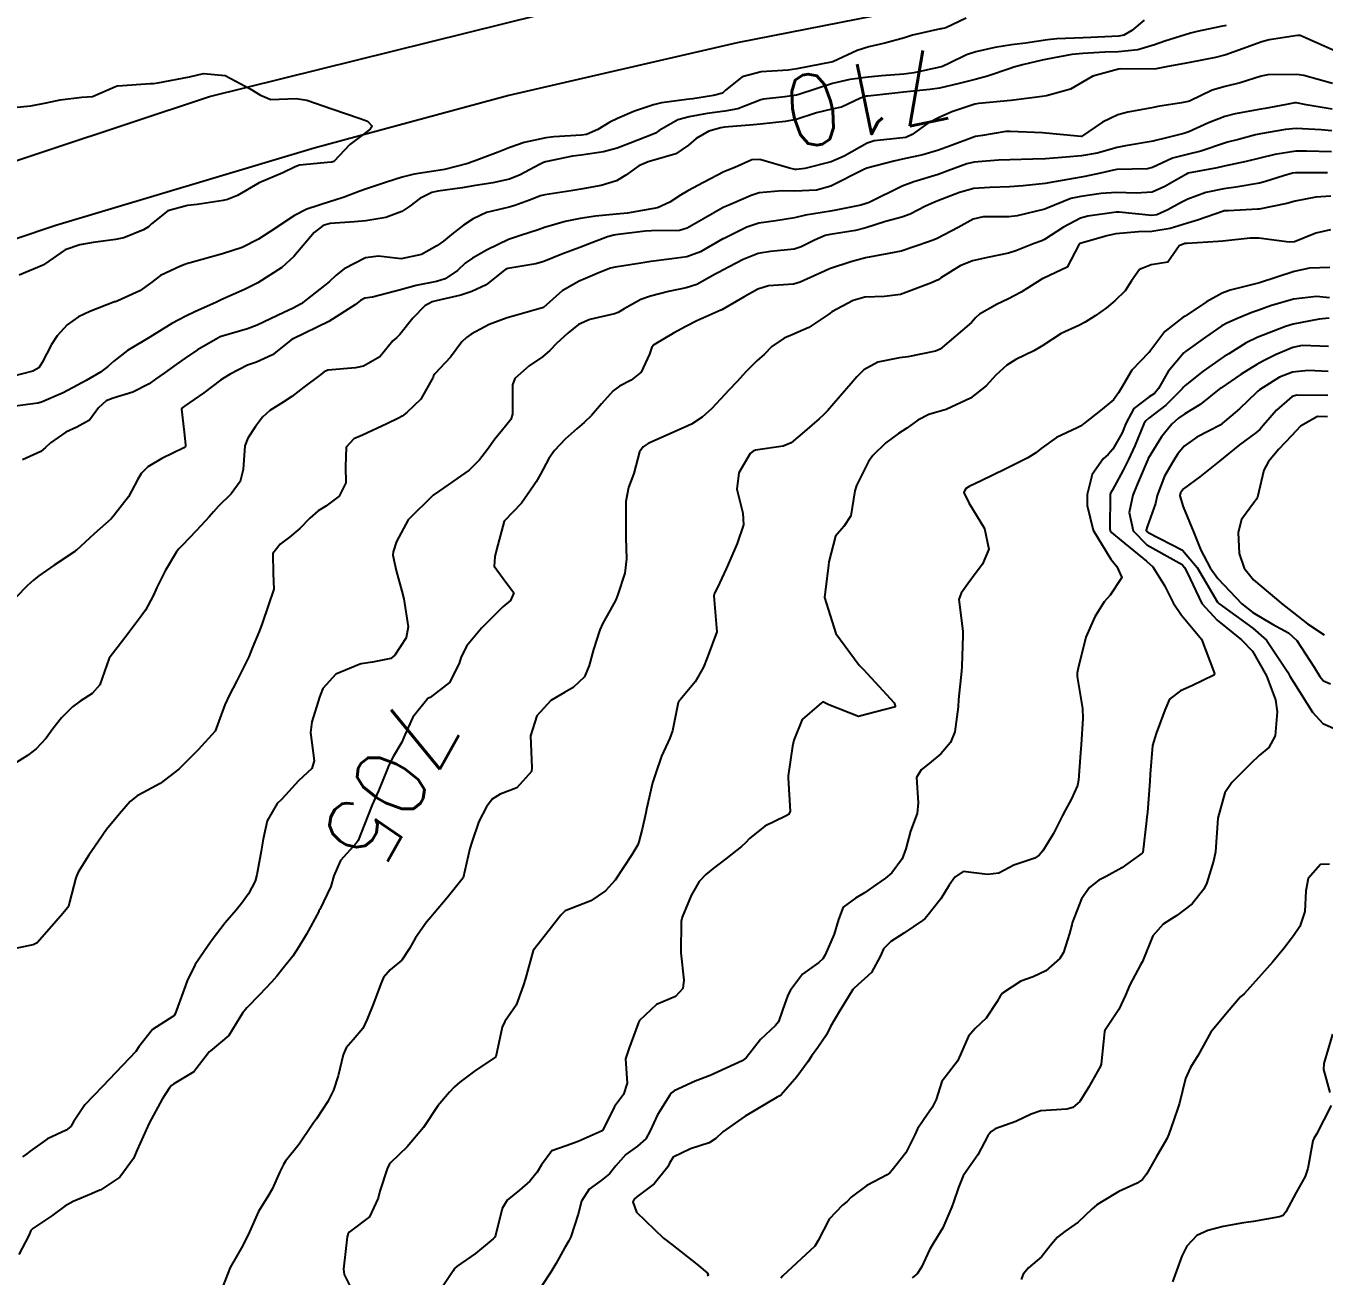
# Model space of a CAD drawing. Header units: metres. Extents: x 286371 to 293043, y 7462578 to 7466404.
# Drawn here: x 292411.8 to 292484.4, y 7462801 to 7462871 of the extents above; entities that cross this region are included whole.
import ezdxf
from ezdxf.enums import TextEntityAlignment as Align

# ---------------------------------------------------------------- set-up
doc = ezdxf.new("R2010")
doc.units = ezdxf.units.M
doc.header["$MEASUREMENT"] = 0
for name, color, linetype in [('Cotas', 45, 'Continuous'), ('Curvas de Nivel 1m', 11, 'Continuous'), ('Curvas de Nivel 5m', 15, 'Continuous'), ('Linha Férrea', 20, 'Continuous')]:
    doc.layers.add(name, color=color, linetype=linetype)
doc.styles.add('Style-STANDARD', font='STANDARD.shx')

msp = doc.modelspace()

# ---------------------------------------------------------------- linework, layer by layer
at = {"layer": 'Curvas de Nivel 1m', "flags": 128}
for points, elevation in [([(292464.407, 7462871.441), (292463.255, 7462870.9), (292463.014, 7462870.852), (292462.963, 7462870.846), (292461.402, 7462870.481), (292460.952, 7462870.348), (292459.847, 7462870.05), (292458.947, 7462869.837), (292458.293, 7462869.625), (292456.934, 7462868.994), (292454.928, 7462868.603), (292454.427, 7462868.535), (292452.925, 7462868.434), (292451.851, 7462868.149), (292450.908, 7462867.382), (292450.758, 7462867.245), (292450.247, 7462867.104), (292449.101, 7462866.922), (292448.901, 7462866.902), (292447.345, 7462866.7), (292446.896, 7462866.596), (292445.836, 7462866.225), (292444.884, 7462865.832), (292444.452, 7462865.619), (292443.784, 7462865.201), (292443.147, 7462864.933), (292442.869, 7462864.89), (292441.313, 7462864.792), (292440.867, 7462864.744), (292439.646, 7462864.479), (292438.858, 7462864.205), (292438.19, 7462863.948), (292436.846, 7462863.44), (292436.75, 7462863.401), (292436.492, 7462863.31), (292435.192, 7462862.976), (292434.838, 7462862.917), (292433.49, 7462862.699), (292432.832, 7462862.535), (292431.943, 7462862.262), (292430.821, 7462861.886), (292430.461, 7462861.759), (292429.586, 7462861.413), (292429.007, 7462861.225), (292428.81, 7462861.18), (292427.492, 7462860.755), (292426.798, 7462860.389), (292425.423, 7462859.482), (292424.778, 7462859.06), (292423.87, 7462858.607), (292422.765, 7462858.239), (292420.954, 7462857.748), (292420.756, 7462857.682), (292420.662, 7462857.649), (292420.421, 7462857.559), (292419.289, 7462857.033), (292418.739, 7462856.612), (292418.144, 7462856.182), (292416.901, 7462855.612), (292416.769, 7462855.568), (292416.723, 7462855.554), (292415.332, 7462855.018), (292414.71, 7462854.711), (292414.078, 7462854.28), (292413.509, 7462853.662), (292413.19, 7462853.163), (292412.672, 7462852.172), (292412.486, 7462851.857), (292412.147, 7462851.682), (292410.982, 7462851.376)], 712), ([(292474.363, 7462871.333), (292473.678, 7462870.744), (292473.221, 7462870.48), (292472.949, 7462870.43), (292471.376, 7462870.35), (292470.947, 7462870.333), (292469.472, 7462870.28), (292468.945, 7462870.226), (292467.729, 7462870.046), (292466.94, 7462869.941), (292466, 7462869.796), (292464.934, 7462869.561), (292464.424, 7462869.392), (292463.434, 7462868.897), (292463.08, 7462868.744), (292462.921, 7462868.701), (292461.464, 7462868.378), (292460.915, 7462868.302), (292459.669, 7462868.203), (292458.917, 7462868.133), (292457.893, 7462868.002), (292456.91, 7462867.777), (292455.034, 7462867.16), (292454.905, 7462867.126), (292454.254, 7462867.044), (292453.057, 7462866.906), (292452.901, 7462866.861), (292451.614, 7462866.363), (292450.891, 7462866.226), (292449.9, 7462866.098), (292448.886, 7462865.926), (292448.262, 7462865.755), (292447.211, 7462865.149), (292447.014, 7462865.011), (292446.871, 7462864.94), (292445.598, 7462864.439), (292444.859, 7462864.165), (292444.09, 7462863.961), (292442.853, 7462863.778), (292442.362, 7462863.712), (292440.846, 7462863.398), (292440.73, 7462863.362), (292440.512, 7462863.249), (292439.436, 7462862.665), (292438.831, 7462862.431), (292437.9, 7462862.216), (292436.825, 7462862.046), (292436.191, 7462861.946), (292434.82, 7462861.747), (292434.486, 7462861.672), (292433.809, 7462861.35), (292433.247, 7462860.918), (292432.803, 7462860.615), (292431.903, 7462860.272), (292430.795, 7462860.095), (292430.16, 7462860.037), (292428.792, 7462859.938), (292428.394, 7462859.826), (292427.9, 7462859.438), (292426.764, 7462858.1), (292426.095, 7462857.474), (292424.741, 7462856.62), (292423.989, 7462856.252), (292422.726, 7462855.684), (292422.62, 7462855.631), (292422.398, 7462855.529), (292421.25, 7462855.012), (292420.712, 7462854.762), (292419.931, 7462854.341), (292418.694, 7462853.584), (292417.451, 7462852.835), (292416.673, 7462852.236), (292416.343, 7462851.946), (292415.927, 7462851.625), (292415.135, 7462851.159), (292414.653, 7462850.886), (292413.843, 7462850.46), (292412.638, 7462849.947), (292412.427, 7462849.888), (292411.034, 7462849.698)], 711), ([(292484.94, 7462869.649), (292483.09, 7462870.464), (292482.952, 7462870.471), (292481.357, 7462870.219), (292480.946, 7462870.117), (292479.866, 7462869.725), (292478.935, 7462869.393), (292478.363, 7462869.242), (292476.928, 7462868.957), (292476.708, 7462868.917), (292475.597, 7462868.714), (292475.045, 7462868.6), (292474.922, 7462868.584), (292473.067, 7462868.607), (292472.922, 7462868.594), (292471.491, 7462868.2), (292470.91, 7462867.862), (292470.234, 7462867.464), (292468.898, 7462867.095), (292468.659, 7462867.057), (292467.052, 7462866.842), (292466.911, 7462866.827), (292466.894, 7462866.825), (292465.1, 7462866.662), (292464.89, 7462866.627), (292463.589, 7462866.188), (292462.879, 7462865.888), (292462.235, 7462865.552), (292461.368, 7462864.927), (292461.025, 7462864.769), (292460.861, 7462864.739), (292459.24, 7462864.577), (292458.856, 7462864.448), (292457.572, 7462863.717), (292456.84, 7462863.399), (292455.375, 7462863.026), (292454.903, 7462862.964), (292454.833, 7462862.967), (292454.51, 7462863.039), (292452.843, 7462863.536), (292452.4, 7462863.514), (292451.449, 7462863.085), (292451.017, 7462862.905), (292450.83, 7462862.832), (292449.69, 7462862.248), (292448.817, 7462861.768), (292448.409, 7462861.534), (292447.802, 7462861.139), (292447.12, 7462860.829), (292446.798, 7462860.762), (292445.445, 7462860.531), (292444.8, 7462860.461), (292443.642, 7462860.357), (292442.794, 7462860.234), (292441.952, 7462860.066), (292440.791, 7462859.717), (292440.445, 7462859.594), (292439.443, 7462859.265), (292438.943, 7462859.11), (292438.78, 7462859.054), (292437.585, 7462858.475), (292436.765, 7462858.01), (292436.351, 7462857.719), (292435.916, 7462857.317), (292435.23, 7462856.842), (292434.744, 7462856.696), (292433.616, 7462856.477), (292432.737, 7462856.225), (292431.169, 7462855.826), (292430.73, 7462855.758), (292430.495, 7462855.631), (292430.215, 7462855.402), (292428.71, 7462854.46), (292426.728, 7462853.497), (292426.694, 7462853.481), (292426.669, 7462853.465), (292425.569, 7462852.593), (292424.674, 7462852.189), (292424.168, 7462852.006), (292423.188, 7462851.517), (292422.868, 7462851.314), (292422.659, 7462851.169), (292421.717, 7462850.469), (292420.636, 7462849.713), (292420.542, 7462849.649), (292420.476, 7462849.557), (292420.615, 7462848.257), (292420.699, 7462847.553), (292420.687, 7462847.468), (292420.601, 7462847.388), (292419.367, 7462846.795), (292418.579, 7462846.319), (292418.204, 7462845.957), (292418.009, 7462845.593), (292417.509, 7462844.646), (292416.698, 7462843.612), (292416.625, 7462843.521), (292416.531, 7462843.413), (292415.577, 7462842.57), (292414.57, 7462841.643), (292414.533, 7462841.614), (292414.503, 7462841.59), (292413.343, 7462840.81), (292412.482, 7462840.219), (292412.183, 7462839.976), (292411.853, 7462839.684), (292411.173, 7462838.984)], 709), ([(292410.885, 7462866.429), (292412.033, 7462866.541), (292412.889, 7462866.693), (292413.684, 7462866.871), (292414.895, 7462867.013), (292415.479, 7462867.052), (292416.78, 7462867.616), (292416.869, 7462867.651), (292416.905, 7462867.655), (292418.719, 7462867.775), (292418.907, 7462867.788), (292419.139, 7462867.812), (292420.913, 7462868.151), (292421.711, 7462868.334), (292422.915, 7462868.228), (292424.32, 7462867.493), (292424.899, 7462867.13), (292425.477, 7462866.894), (292426.896, 7462866.934), (292427.482, 7462866.859), (292428.888, 7462866.372), (292430.465, 7462865.816), (292430.878, 7462865.67), (292431.153, 7462865.39), (292431.041, 7462865.223), (292430.87, 7462865.096), (292429.896, 7462864.371), (292429.004, 7462863.422), (292428.88, 7462863.387), (292428.843, 7462863.385), (292427.085, 7462863.206), (292426.839, 7462863.127), (292426.145, 7462862.779), (292424.825, 7462862.216), (292423.6, 7462861.513), (292423.047, 7462861.284), (292422.81, 7462861.233), (292421.34, 7462861.013), (292420.805, 7462860.953), (292419.713, 7462860.658), (292418.789, 7462859.933), (292418.619, 7462859.754), (292418.346, 7462859.591), (292417.234, 7462859.151), (292416.776, 7462859.056), (292415.522, 7462858.884), (292414.771, 7462858.743), (292413.96, 7462858.463), (292412.809, 7462857.674), (292412.776, 7462857.651), (292412.754, 7462857.639), (292411.39, 7462857.049)], 713), ([(292484.912, 7462867.789), (292483.295, 7462868.222), (292482.919, 7462868.278), (292481.28, 7462868.268), (292480.918, 7462868.202), (292479.742, 7462867.822), (292478.908, 7462867.615), (292478.178, 7462867.402), (292476.896, 7462866.795), (292476.822, 7462866.769), (292476.449, 7462866.701), (292475.124, 7462866.487), (292474.89, 7462866.442), (292473.451, 7462866.18), (292472.883, 7462866.026), (292472.024, 7462865.62), (292470.865, 7462864.816), (292470.837, 7462864.813), (292468.867, 7462865), (292468.669, 7462865.016), (292466.868, 7462865.1), (292466.629, 7462865.087), (292465.322, 7462864.868), (292464.927, 7462864.809), (292464.863, 7462864.793), (292463.468, 7462864.282), (292462.851, 7462864.057), (292461.979, 7462863.786), (292460.843, 7462863.54), (292460.341, 7462863.442), (292458.835, 7462863.037), (292458.678, 7462862.968), (292456.819, 7462862.032), (292456.014, 7462861.818), (292454.815, 7462861.763), (292454.093, 7462861.767), (292452.813, 7462861.653), (292452.365, 7462861.517), (292451.377, 7462861.086), (292450.979, 7462860.914), (292450.8, 7462860.832), (292449.687, 7462860.215), (292448.782, 7462859.68), (292448.351, 7462859.56), (292446.78, 7462859.536), (292446.429, 7462859.512), (292444.777, 7462859.313), (292444.667, 7462859.295), (292444.318, 7462859.191), (292443.204, 7462858.771), (292442.765, 7462858.611), (292441.758, 7462858.236), (292440.756, 7462857.821), (292440.312, 7462857.692), (292438.747, 7462857.434), (292438.63, 7462857.392), (292438.48, 7462857.278), (292437.518, 7462856.513), (292436.731, 7462856.14), (292436.114, 7462855.926), (292434.728, 7462855.608), (292434.509, 7462855.556), (292434.093, 7462855.344), (292433.425, 7462854.639), (292432.691, 7462853.726), (292432.501, 7462853.554), (292432.302, 7462853.37), (292431.575, 7462852.482), (292430.665, 7462851.95), (292430.206, 7462851.861), (292428.66, 7462851.734), (292428.457, 7462851.639), (292428.187, 7462851.441), (292427.316, 7462850.789), (292426.64, 7462850.258), (292426.163, 7462849.942), (292425.416, 7462849.483), (292424.997, 7462849.11), (292424.61, 7462848.58), (292424.184, 7462847.919), (292424.025, 7462847.503), (292423.914, 7462846.165), (292423.754, 7462845.507), (292423.255, 7462844.813), (292422.543, 7462844.117), (292422.255, 7462843.812), (292422.015, 7462843.532), (292421.308, 7462842.756), (292420.51, 7462841.92), (292420.329, 7462841.735), (292420.195, 7462841.559), (292419.556, 7462840.5), (292419.084, 7462839.575), (292418.904, 7462839.141), (292418.455, 7462838.29), (292418.149, 7462837.888), (292417.937, 7462837.592), (292417.292, 7462836.741), (292416.414, 7462835.614), (292415.89, 7462834.124), (292415.46, 7462833.628), (292414.806, 7462833.21), (292414.373, 7462832.886), (292413.747, 7462832.269), (292413.264, 7462831.661), (292412.885, 7462831.127), (292412.337, 7462830.536), (292411.851, 7462830.162), (292411.111, 7462829.693)], 708), ([(292484.89, 7462866.337), (292483.441, 7462866.596), (292482.896, 7462866.704), (292482.795, 7462866.706), (292482.337, 7462866.613), (292481.133, 7462866.388), (292480.89, 7462866.344), (292479.451, 7462866.09), (292478.883, 7462865.943), (292477.974, 7462865.582), (292476.87, 7462865.084), (292476.588, 7462864.979), (292475.545, 7462864.714), (292474.998, 7462864.586), (292474.862, 7462864.555), (292473.314, 7462864.291), (292472.856, 7462864.201), (292471.731, 7462863.892), (292470.848, 7462863.731), (292469.979, 7462863.665), (292468.845, 7462863.567), (292468.131, 7462863.539), (292466.844, 7462863.514), (292466.215, 7462863.483), (292464.842, 7462863.388), (292464.43, 7462863.29), (292463.372, 7462862.896), (292462.989, 7462862.745), (292462.831, 7462862.693), (292461.463, 7462862.286), (292460.821, 7462862.031), (292458.96, 7462861.125), (292458.805, 7462861.059), (292458.508, 7462860.979), (292457.109, 7462860.691), (292456.799, 7462860.642), (292455.411, 7462860.409), (292454.793, 7462860.269), (292453.746, 7462860.094), (292452.787, 7462859.955), (292452.12, 7462859.738), (292450.805, 7462859.094), (292450.786, 7462859.083), (292449.519, 7462858.357), (292448.758, 7462858.081), (292447.919, 7462857.974), (292446.754, 7462857.826), (292446.184, 7462857.731), (292444.749, 7462857.505), (292444.497, 7462857.439), (292443.879, 7462857.197), (292443.087, 7462856.861), (292442.737, 7462856.72), (292441.782, 7462856.175), (292440.737, 7462855.244), (292439.178, 7462854.797), (292438.705, 7462854.657), (292437.698, 7462854.29), (292436.691, 7462853.748), (292436.427, 7462853.571), (292436.161, 7462853.312), (292435.522, 7462852.471), (292434.657, 7462851.536), (292434.578, 7462851.413), (292434.551, 7462851.336), (292433.874, 7462850.107), (292433.083, 7462849.358), (292432.822, 7462849.161), (292432.619, 7462849.045), (292431.959, 7462848.722), (292430.604, 7462848.096), (292430.121, 7462847.892), (292429.685, 7462847.418), (292429.658, 7462846.338), (292429.678, 7462845.418), (292429.297, 7462844.679), (292428.544, 7462844.124), (292428.122, 7462843.859), (292427.662, 7462843.448), (292427.104, 7462842.877), (292426.518, 7462842.382), (292425.995, 7462841.989), (292425.591, 7462841.478), (292425.61, 7462840.355), (292425.634, 7462839.477), (292425.348, 7462838.594), (292424.968, 7462837.487), (292424.821, 7462837.106), (292424.424, 7462836.162), (292424.236, 7462835.678), (292424.155, 7462835.498), (292423.565, 7462834.339), (292423.134, 7462833.513), (292422.894, 7462832.999), (292422.354, 7462831.524), (292421.399, 7462830.478), (292420.475, 7462829.552), (292420.4, 7462829.476), (292420.322, 7462829.392), (292419.283, 7462828.597), (292418.301, 7462828.072), (292417.98, 7462827.908), (292417.595, 7462827.595), (292416.999, 7462826.888), (292416.27, 7462826.023), (292416.105, 7462825.778), (292415.998, 7462825.618), (292415.286, 7462824.591), (292414.692, 7462823.638), (292414.559, 7462823.31), (292414.209, 7462821.946), (292414.144, 7462821.706), (292414.115, 7462821.646), (292413.721, 7462821.178), (292412.393, 7462819.68), (292412.172, 7462819.569), (292410.62, 7462819.255)], 707), ([(292484.873, 7462865.14), (292484.268, 7462865.189), (292482.874, 7462865.268), (292482.272, 7462865.214), (292480.869, 7462864.959), (292480.605, 7462864.901), (292479.654, 7462864.653), (292479.031, 7462864.493), (292478.861, 7462864.445), (292477.542, 7462863.996), (292476.851, 7462863.834), (292475.96, 7462863.595), (292474.839, 7462863.085), (292474.557, 7462863.01), (292472.837, 7462862.967), (292472.654, 7462862.94), (292471.912, 7462862.768), (292471.035, 7462862.577), (292470.83, 7462862.546), (292469.352, 7462862.281), (292468.825, 7462862.188), (292467.593, 7462862.062), (292466.821, 7462861.999), (292465.717, 7462861.965), (292464.82, 7462861.907), (292464.019, 7462861.684), (292462.809, 7462861.216), (292462.585, 7462861.13), (292462.124, 7462860.915), (292461.262, 7462860.463), (292460.795, 7462860.302), (292459.892, 7462860.054), (292458.785, 7462859.704), (292458.205, 7462859.561), (292456.779, 7462859.334), (292456.513, 7462859.273), (292455.904, 7462859.017), (292455.156, 7462858.641), (292454.766, 7462858.516), (292453.437, 7462858.381), (292452.762, 7462858.264), (292451.91, 7462857.924), (292450.747, 7462857.316), (292450.6, 7462857.243), (292450.347, 7462857.1), (292449.315, 7462856.536), (292448.732, 7462856.353), (292447.729, 7462856.139), (292446.725, 7462855.876), (292446.194, 7462855.691), (292445.246, 7462855.176), (292444.923, 7462854.969), (292444.71, 7462854.885), (292443.33, 7462854.579), (292442.7, 7462854.284), (292442.103, 7462853.814), (292441.471, 7462853.233), (292441.088, 7462852.829), (292440.673, 7462852.485), (292439.937, 7462851.983), (292439.134, 7462851.267), (292439.004, 7462850.913), (292439.009, 7462849.269), (292438.912, 7462848.978), (292438.614, 7462848.592), (292438.021, 7462847.865), (292437.599, 7462847.289), (292437.16, 7462846.722), (292436.577, 7462846.141), (292436.089, 7462845.794), (292435.401, 7462845.322), (292434.909, 7462844.979), (292434.555, 7462844.729), (292433.158, 7462843.362), (292432.516, 7462842.149), (292432.327, 7462841.557), (292432.306, 7462841.377), (292432.491, 7462840.524), (292432.798, 7462839.37), (292432.909, 7462838.926), (292433.166, 7462837.364), (292433.042, 7462836.758), (292432.42, 7462835.776), (292432.194, 7462835.602), (292431.164, 7462835.393), (292430.53, 7462835.285), (292430.412, 7462835.257), (292429.108, 7462834.719), (292428.391, 7462833.919), (292428.244, 7462833.578), (292428.196, 7462833.437), (292427.767, 7462832.039), (292427.684, 7462831.444), (292427.902, 7462829.869), (292427.763, 7462829.443), (292427.027, 7462828.74), (292426.301, 7462827.946), (292426.067, 7462827.699), (292425.83, 7462827.471), (292425.263, 7462826.496), (292425.048, 7462825.483), (292424.934, 7462824.804), (292424.697, 7462823.487), (292424.591, 7462823.126), (292424.218, 7462822.419), (292423.825, 7462821.885), (292423.532, 7462821.505), (292422.918, 7462820.788), (292422.179, 7462819.841), (292422.05, 7462819.652), (292421.959, 7462819.528), (292421.237, 7462818.459), (292420.794, 7462817.545), (292420.612, 7462817.072), (292420.116, 7462815.704), (292420.067, 7462815.603), (292419.994, 7462815.556), (292418.847, 7462814.829), (292418.088, 7462813.851), (292417.907, 7462813.588), (292416.054, 7462811.624), (292415.059, 7462810.613), (292414.43, 7462809.648), (292414.268, 7462809.393), (292414.007, 7462809.188), (292412.976, 7462808.698), (292411.991, 7462808.021), (292411.807, 7462807.867), (292411.561, 7462807.691)], 706), ([(292484.624, 7462862.791), (292482.837, 7462862.788), (292482.675, 7462862.768), (292482.159, 7462862.615), (292481.163, 7462862.296), (292480.828, 7462862.207), (292479.503, 7462861.975), (292478.822, 7462861.878), (292477.825, 7462861.673), (292476.813, 7462861.311), (292476.407, 7462861.104), (292475.698, 7462860.711), (292475.083, 7462860.437), (292474.799, 7462860.402), (292472.969, 7462860.585), (292472.802, 7462860.585), (292471.214, 7462860.362), (292470.796, 7462860.243), (292469.84, 7462859.747), (292468.777, 7462859.044), (292468.627, 7462858.966), (292468.211, 7462858.823), (292467.184, 7462858.422), (292466.766, 7462858.284), (292465.588, 7462858.036), (292464.759, 7462857.863), (292464.06, 7462857.579), (292462.988, 7462856.901), (292462.845, 7462856.8), (292462.742, 7462856.75), (292462.46, 7462856.631), (292460.729, 7462855.967), (292459.832, 7462855.853), (292458.727, 7462855.823), (292458.072, 7462855.636), (292456.875, 7462855.002), (292456.785, 7462854.931), (292456.712, 7462854.867), (292455.594, 7462854.127), (292454.695, 7462853.734), (292454.206, 7462853.527), (292453.526, 7462853.052), (292453.103, 7462852.633), (292452.672, 7462852.252), (292452.075, 7462851.662), (292451.566, 7462851.081), (292451.115, 7462850.619), (292450.639, 7462850.119), (292450.153, 7462849.58), (292449.628, 7462849.109), (292449.021, 7462848.715), (292448.615, 7462848.516), (292447.649, 7462848.098), (292446.601, 7462847.626), (292446.308, 7462847.45), (292446.119, 7462847.162), (292445.801, 7462845.941), (292445.494, 7462845.17), (292445.339, 7462844.386), (292445.35, 7462843.172), (292445.344, 7462842.35), (292445.384, 7462841.171), (292445.29, 7462840.375), (292444.903, 7462839.178), (292444.78, 7462838.869), (292444.461, 7462838.297), (292444.062, 7462837.578), (292443.898, 7462837.193), (292443.531, 7462836.094), (292443.296, 7462835.201), (292443.034, 7462834.575), (292442.395, 7462833.963), (292441.918, 7462833.694), (292441.15, 7462833.233), (292440.371, 7462832.388), (292440.006, 7462831.26), (292440.088, 7462829.497), (292440.071, 7462829.258), (292439.235, 7462828.346), (292438.305, 7462827.998), (292437.866, 7462827.726), (292437.539, 7462827.296), (292437.116, 7462826.467), (292436.717, 7462825.308), (292436.621, 7462824.947), (292436.234, 7462823.314), (292435.352, 7462822.186), (292434.622, 7462821.338), (292434.428, 7462821.112), (292434.194, 7462820.828), (292433.573, 7462819.957), (292433.237, 7462819.358), (292432.81, 7462818.709), (292432.146, 7462818.156), (292431.779, 7462817.742), (292431.63, 7462817.382), (292431.222, 7462816.283), (292430.867, 7462815.393), (292430.622, 7462814.87), (292430.087, 7462814.239), (292429.694, 7462813.796), (292429.525, 7462813.413), (292429.237, 7462812.236), (292428.975, 7462811.42), (292428.662, 7462810.798), (292428.02, 7462809.819), (292427.859, 7462809.594), (292427.752, 7462809.438), (292427.051, 7462808.396), (292426.296, 7462807.46), (292426.173, 7462807.27), (292425.975, 7462806.86), (292425.542, 7462805.889), (292425.301, 7462805.474), (292424.787, 7462804.636), (292424.285, 7462803.489), (292423.913, 7462802.727), (292423.202, 7462801.508), (292422.765, 7462800.404)], 704), ([(292484.817, 7462861.467), (292483.975, 7462861.428), (292482.813, 7462861.187), (292482.351, 7462861.071), (292480.806, 7462860.751), (292480.702, 7462860.74), (292479.079, 7462860.66), (292478.82, 7462860.648), (292478.804, 7462860.644), (292477.357, 7462860.125), (292476.793, 7462859.957), (292475.826, 7462859.671), (292474.786, 7462859.504), (292474.046, 7462859.475), (292472.783, 7462859.363), (292472.282, 7462859.261), (292470.775, 7462858.826), (292470.747, 7462858.812), (292470.723, 7462858.785), (292470.054, 7462857.496), (292468.745, 7462856.876), (292468.698, 7462856.862), (292468.604, 7462856.817), (292467.472, 7462856.095), (292466.727, 7462855.702), (292466.141, 7462855.435), (292465.15, 7462854.868), (292464.925, 7462854.657), (292464.707, 7462854.406), (292462.94, 7462852.909), (292462.682, 7462852.797), (292461.13, 7462852.485), (292460.676, 7462852.422), (292459.461, 7462852.174), (292458.666, 7462851.755), (292458.274, 7462851.366), (292457.954, 7462850.985), (292457.353, 7462850.284), (292456.631, 7462849.451), (292456.41, 7462849.225), (292456.167, 7462849.011), (292455.345, 7462848.292), (292454.604, 7462847.672), (292454.156, 7462847.486), (292452.597, 7462847.247), (292452.468, 7462847.194), (292452.315, 7462847.069), (292451.668, 7462845.988), (292451.552, 7462845.08), (292451.891, 7462843.727), (292451.942, 7462843.073), (292451.572, 7462842.025), (292451.163, 7462841.085), (292450.967, 7462840.618), (292450.481, 7462839.57), (292450.316, 7462839.257), (292450.27, 7462839.098), (292450.444, 7462837.094), (292449.896, 7462835.629), (292449.69, 7462835.105), (292449.228, 7462834.286), (292448.386, 7462833.282), (292448.309, 7462833.202), (292448.275, 7462833.126), (292447.954, 7462831.537), (292447.804, 7462831.133), (292447.352, 7462830.126), (292447.001, 7462829.144), (292446.836, 7462828.625), (292446.504, 7462827.151), (292446.474, 7462826.958), (292446.267, 7462826.042), (292446.083, 7462825.331), (292446.009, 7462825.158), (292445.673, 7462824.593), (292444.749, 7462823.184), (292444.215, 7462822.578), (292443.392, 7462822.021), (292442.199, 7462821.567), (292441.958, 7462821.467), (292441.698, 7462821.232), (292441.047, 7462820.376), (292440.164, 7462819.254), (292439.732, 7462817.669), (292439.606, 7462817.262), (292439.199, 7462816.187), (292438.581, 7462815.277), (292438.423, 7462814.956), (292438.074, 7462813.284), (292436.882, 7462812.482), (292436.052, 7462811.866), (292435.761, 7462811.607), (292435.474, 7462811.323), (292434.817, 7462810.548), (292434.014, 7462809.344), (292433.105, 7462808.251), (292432.181, 7462807.371), (292432.091, 7462807.264), (292431.979, 7462807.025), (292431.57, 7462805.771), (292431.475, 7462805.382), (292430.998, 7462804.329), (292429.926, 7462803.535), (292429.851, 7462803.48), (292429.804, 7462803.406), (292429.736, 7462803.222), (292429.537, 7462801.41), (292429.579, 7462801.099), (292429.881, 7462800.51)], 703), ([(292484.789, 7462859.598), (292483.978, 7462859.395), (292482.779, 7462858.923), (292482.485, 7462858.903), (292480.781, 7462859.115), (292480.294, 7462859.129), (292478.778, 7462858.961), (292478.511, 7462858.936), (292476.776, 7462858.835), (292476.651, 7462858.821), (292476.32, 7462858.701), (292475.694, 7462857.776), (292474.758, 7462857.633), (292474.111, 7462857.377), (292473.66, 7462856.741), (292473.298, 7462856.184), (292472.727, 7462855.621), (292472.25, 7462855.232), (292471.622, 7462854.771), (292471.07, 7462854.418), (292470.706, 7462854.242), (292469.716, 7462853.782), (292468.689, 7462853.113), (292468.509, 7462852.995), (292468.196, 7462852.822), (292467.185, 7462852.328), (292466.672, 7462852.017), (292466.061, 7462851.455), (292465.513, 7462850.862), (292464.643, 7462850.168), (292463.273, 7462849.541), (292462.631, 7462849.351), (292462.301, 7462849.247), (292461.7, 7462848.928), (292461.074, 7462848.481), (292460.613, 7462848.182), (292459.901, 7462847.659), (292459.172, 7462846.966), (292458.931, 7462846.627), (292458.578, 7462845.908), (292458.263, 7462845.284), (292458.17, 7462844.98), (292457.944, 7462843.582), (292457.543, 7462842.989), (292457.088, 7462842.434), (292456.717, 7462841.001), (292456.692, 7462840.811), (292456.474, 7462839.004), (292457.101, 7462836.995), (292458.418, 7462835.226), (292458.661, 7462834.971), (292460.377, 7462833.109), (292460.43, 7462832.944), (292460.421, 7462832.896), (292460.373, 7462832.861), (292458.863, 7462832.47), (292458.365, 7462832.349), (292456.72, 7462832.999), (292456.377, 7462833.161), (292456.284, 7462833.097), (292456.168, 7462833.008), (292455.213, 7462832.176), (292454.752, 7462831.028), (292454.682, 7462830.686), (292454.442, 7462829.033), (292454.437, 7462828.907), (292454.545, 7462827.031), (292454.452, 7462826.862), (292454.28, 7462826.764), (292453.122, 7462826.201), (292452.261, 7462825.513), (292452.043, 7462825.282), (292451.82, 7462825.071), (292450.953, 7462824.374), (292450.235, 7462823.829), (292449.83, 7462823.5), (292449.458, 7462823.106), (292448.999, 7462822.326), (292448.5, 7462821.12), (292448.445, 7462820.866), (292448.417, 7462819.121), (292448.596, 7462817.58), (292448.545, 7462817.126), (292448.127, 7462816.666), (292447.054, 7462816.217), (292446.107, 7462815.336), (292446.056, 7462815.214), (292446.04, 7462815.165), (292445.513, 7462813.742), (292445.336, 7462813.176), (292445.413, 7462811.814), (292445.224, 7462811.177), (292444.708, 7462810.511), (292444.062, 7462809.194), (292444.042, 7462809.165), (292444.013, 7462809.145), (292442.671, 7462808.547), (292442, 7462808.315), (292441.21, 7462808.022), (292440.633, 7462807.245), (292440.389, 7462806.837), (292439.97, 7462806.326), (292439.399, 7462805.827), (292438.705, 7462805.273), (292438.416, 7462804.809), (292438.051, 7462803.283), (292438.009, 7462803.197), (292437.921, 7462803.098), (292436.922, 7462802.286), (292435.898, 7462801.581), (292435.762, 7462801.45), (292435.686, 7462801.318), (292434.966, 7462800.24)], 702), ([(292484.758, 7462857.482), (292483.613, 7462857.448), (292482.754, 7462857.267), (292480.825, 7462856.633), (292480.744, 7462856.61), (292479.179, 7462856.216), (292478.735, 7462856.049), (292477.851, 7462855.554), (292476.716, 7462854.796), (292476.653, 7462854.757), (292476.553, 7462854.697), (292475.516, 7462853.898), (292474.685, 7462852.777), (292474.661, 7462852.748), (292474.63, 7462852.725), (292473.668, 7462851.741), (292473.095, 7462850.748), (292472.933, 7462850.467), (292472.644, 7462850.077), (292471.925, 7462849.475), (292471.035, 7462848.778), (292470.8, 7462848.603), (292470.62, 7462848.499), (292469.454, 7462847.959), (292468.602, 7462847.353), (292468.309, 7462847.108), (292467.844, 7462846.826), (292466.584, 7462846.187), (292465.239, 7462845.536), (292464.569, 7462845.228), (292464.358, 7462845.097), (292464.264, 7462844.889), (292464.556, 7462844.316), (292465.43, 7462842.871), (292465.662, 7462841.722), (292465.321, 7462840.872), (292464.959, 7462840.416), (292464.487, 7462839.776), (292464.122, 7462839.247), (292463.992, 7462838.892), (292464.205, 7462837.122), (292464.221, 7462836.888), (292464.157, 7462835.14), (292464.136, 7462834.888), (292463.979, 7462833.291), (292463.949, 7462832.891), (292463.764, 7462831.482), (292463.519, 7462830.897), (292462.974, 7462830.265), (292462.326, 7462829.719), (292461.887, 7462829.355), (292461.619, 7462828.925), (292461.704, 7462827.513), (292461.655, 7462826.924), (292461.277, 7462825.922), (292461.024, 7462824.933), (292460.811, 7462824.371), (292460.234, 7462823.602), (292459.885, 7462823.294), (292459.393, 7462822.957), (292458.709, 7462822.474), (292458.212, 7462822.169), (292457.511, 7462821.678), (292457.25, 7462820.989), (292457.019, 7462820.155), (292456.507, 7462818.999), (292456.374, 7462818.788), (292456.158, 7462818.573), (292455.245, 7462817.92), (292454.564, 7462817.028), (292454.423, 7462816.736), (292454.117, 7462815.897), (292453.894, 7462815.25), (292453.722, 7462815.04), (292452.879, 7462814.266), (292452.077, 7462813.236), (292451.865, 7462813.069), (292450.061, 7462812.252), (292449.237, 7462811.936), (292448.048, 7462811.395), (292447.904, 7462811.278), (292447.805, 7462811.138), (292447.123, 7462810.053), (292446.702, 7462809.154), (292446.469, 7462808.696), (292446.001, 7462808.299), (292445.345, 7462807.823), (292444.786, 7462807.182), (292444.431, 7462806.734), (292443.972, 7462806.361), (292443.291, 7462805.878), (292442.857, 7462805.211), (292442.67, 7462804.487), (292442.266, 7462803.219), (292442.151, 7462802.99), (292441.914, 7462802.585), (292441.42, 7462801.713), (292441.152, 7462801.236), (292440.652, 7462800.473)], 701), ([(292484.715, 7462854.642), (292484.161, 7462854.583), (292482.71, 7462854.313), (292482.272, 7462854.176), (292480.698, 7462853.555), (292480.076, 7462853.261), (292479.097, 7462852.658), (292478.849, 7462852.495), (292478.68, 7462852.391), (292477.662, 7462851.687), (292476.657, 7462850.879), (292476.569, 7462850.782), (292476.501, 7462850.697), (292475.577, 7462849.774), (292474.629, 7462849.05), (292474.452, 7462848.902), (292474.355, 7462848.728), (292473.843, 7462847.498), (292473.497, 7462846.741), (292473.197, 7462846.133), (292472.568, 7462844.995), (292472.475, 7462844.846), (292472.455, 7462844.756), (292472.438, 7462842.854), (292472.461, 7462842.756), (292472.532, 7462842.654), (292473.078, 7462842.191), (292474.499, 7462841.037), (292474.847, 7462840.719), (292475.512, 7462839.676), (292475.989, 7462838.702), (292476.454, 7462838.01), (292477.583, 7462836.677), (292478.309, 7462834.762), (292478.266, 7462834.667), (292477.026, 7462834.054), (292476.39, 7462833.785), (292475.775, 7462833.312), (292475.518, 7462832.707), (292475.03, 7462831.397), (292474.828, 7462830.725), (292474.702, 7462829.109), (292474.673, 7462828.727), (292474.548, 7462826.989), (292474.521, 7462826.731), (292474.494, 7462826.518), (292474.287, 7462824.734), (292474.275, 7462824.713), (292474.253, 7462824.686), (292473.121, 7462823.871), (292472.233, 7462823.392), (292471.824, 7462823.176), (292471.307, 7462822.778), (292470.855, 7462822.145), (292470.343, 7462820.792), (292470.31, 7462820.675), (292470.185, 7462820.195), (292469.841, 7462819.127), (292469.639, 7462818.802), (292468.86, 7462818.108), (292468.148, 7462817.771), (292467.457, 7462817.522), (292466.438, 7462816.85), (292466.295, 7462816.689), (292466.127, 7462816.396), (292465.513, 7462815.463), (292464.9, 7462814.872), (292464.533, 7462814.443), (292464.082, 7462813.427), (292463.916, 7462813.047), (292463.78, 7462812.889), (292463.045, 7462811.914), (292462.716, 7462810.904), (292462.495, 7462810.449), (292462.027, 7462809.789), (292461.681, 7462809.258), (292461.527, 7462808.922), (292461.013, 7462807.916), (292460.257, 7462806.94), (292460.125, 7462806.799), (292459.98, 7462806.69), (292458.834, 7462806.099), (292457.961, 7462805.434), (292457.734, 7462805.201), (292457.485, 7462804.981), (292456.739, 7462804.196), (292456.111, 7462803.002), (292455.919, 7462802.696), (292454.141, 7462801.041), (292454.024, 7462800.909)], 699), ([(292484.691, 7462853.064), (292483.217, 7462853.121), (292482.69, 7462853.006), (292481.747, 7462852.618), (292481.044, 7462852.263), (292480.675, 7462852.053), (292479.802, 7462851.513), (292478.655, 7462850.732), (292478.615, 7462850.705), (292478.571, 7462850.666), (292477.502, 7462849.821), (292476.633, 7462849.298), (292476.28, 7462849.049), (292475.912, 7462848.705), (292475.332, 7462847.995), (292474.595, 7462846.792), (292474.573, 7462846.747), (292474.564, 7462846.725), (292473.97, 7462845.337), (292473.73, 7462844.737), (292473.518, 7462843.766), (292473.752, 7462842.736), (292474.512, 7462841.949), (292476.158, 7462841.041), (292476.496, 7462840.848), (292476.626, 7462840.692), (292476.768, 7462840.412), (292477.588, 7462838.678), (292478.45, 7462837.732), (292479.819, 7462836.644), (292480.425, 7462836), (292481.223, 7462834.622), (292481.718, 7462833.281), (292481.802, 7462832.613), (292481.706, 7462831.262), (292481.352, 7462830.619), (292480.799, 7462830.166), (292480.33, 7462829.716), (292479.793, 7462829.172), (292479.271, 7462828.65), (292478.88, 7462828.081), (292478.483, 7462826.661), (292478.361, 7462824.778), (292478.349, 7462824.673), (292478.248, 7462824.256), (292477.872, 7462823.038), (292477.712, 7462822.682), (292477.051, 7462821.853), (292476.202, 7462821.211), (292475.886, 7462821.021), (292475.425, 7462820.716), (292474.848, 7462820.06), (292474.318, 7462818.732), (292474.27, 7462818.625), (292474.16, 7462818.439), (292473.568, 7462817.318), (292473.329, 7462816.747), (292472.938, 7462815.936), (292472.166, 7462814.764), (292472.149, 7462814.718), (292472.095, 7462814.147), (292471.96, 7462812.882), (292471.922, 7462812.767), (292471.255, 7462811.578), (292470.764, 7462810.784), (292470.374, 7462810.455), (292470.038, 7462810.371), (292468.588, 7462810.264), (292468.033, 7462810.085), (292467.182, 7462809.682), (292466.02, 7462809.262), (292465.775, 7462809.101), (292465.604, 7462808.861), (292465.052, 7462807.814), (292464.393, 7462806.878), (292464.23, 7462806.63), (292463.97, 7462805.979), (292463.693, 7462805.154), (292463.604, 7462804.89), (292463.099, 7462803.729), (292462.59, 7462802.904), (292462.339, 7462802.485), (292461.896, 7462801.527), (292461.663, 7462801.144), (292461.383, 7462800.922)], 698), ([(292484.67, 7462851.655), (292483.54, 7462851.722), (292482.669, 7462851.617), (292481.946, 7462851.334), (292480.819, 7462850.632), (292480.728, 7462850.558), (292480.652, 7462850.481), (292479.708, 7462849.579), (292478.624, 7462848.664), (292477.318, 7462847.979), (292476.606, 7462847.472), (292476.244, 7462847.055), (292476.017, 7462846.703), (292475.495, 7462845.796), (292475.091, 7462844.717), (292474.999, 7462844.273), (292474.529, 7462842.964), (292474.478, 7462842.772), (292474.488, 7462842.725), (292474.524, 7462842.688), (292474.593, 7462842.654), (292476.508, 7462841.65), (292477.327, 7462840.682), (292478.465, 7462838.746), (292478.536, 7462838.663), (292480.444, 7462837.296), (292481.22, 7462836.623), (292482.407, 7462834.82), (292482.524, 7462834.603), (292482.742, 7462834.256), (292483.793, 7462832.583), (292484.365, 7462831.959), (292485.433, 7462831.483)], 697), ([(292484.649, 7462850.31), (292482.908, 7462850.341), (292482.649, 7462850.257), (292481.768, 7462849.487), (292481.022, 7462848.628), (292480.84, 7462848.411), (292480.618, 7462848.219), (292479.709, 7462847.546), (292478.594, 7462846.664), (292477.489, 7462845.767), (292476.57, 7462845.086), (292476.395, 7462844.869), (292476.365, 7462844.697), (292476.552, 7462844.089), (292477.123, 7462842.685), (292477.531, 7462841.657), (292478.062, 7462840.671), (292478.485, 7462840.066), (292479.836, 7462838.644), (292480.457, 7462838.165), (292481.543, 7462837.522), (292482.44, 7462837.024), (292482.913, 7462836.597), (292483.88, 7462835.114), (292484.2, 7462834.578), (292484.401, 7462834.339), (292484.789, 7462834.177)], 696), ([(292484.737, 7462824.077), (292484.246, 7462824.068), (292483.541, 7462823.279), (292483.416, 7462822.587), (292483.356, 7462821.438), (292483.072, 7462820.591), (292482.723, 7462820.06), (292482.175, 7462819.349), (292481.563, 7462818.616), (292480.139, 7462816.998), (292479.958, 7462816.826), (292479.766, 7462816.65), (292479.009, 7462815.773), (292478.104, 7462814.674), (292477.384, 7462813.386), (292476.961, 7462812.691), (292476.684, 7462812.072), (292476.342, 7462810.7), (292476.272, 7462810.468), (292476.025, 7462809.76), (292475.755, 7462808.962), (292475.633, 7462808.71), (292475.033, 7462807.675), (292474.503, 7462806.727), (292474.269, 7462806.43), (292473.966, 7462806.217), (292472.946, 7462805.762), (292471.95, 7462805.16), (292471.714, 7462805.002), (292471.434, 7462804.772), (292470.676, 7462804.04), (292469.925, 7462803.507), (292469.522, 7462803.198), (292469.171, 7462802.806), (292468.626, 7462802.091), (292467.894, 7462801.484), (292467.586, 7462801.131), (292467.483, 7462800.83)], 697), ([(292484.901, 7462814.562), (292484.42, 7462812.928), (292484.396, 7462812.578), (292484.763, 7462811.288)], 696), ([(292484.827, 7462810.569), (292484.01, 7462808.956), (292483.863, 7462808.73), (292483.8, 7462808.587), (292483.527, 7462807.045), (292483.377, 7462806.593), (292482.871, 7462805.69), (292482.298, 7462804.609), (292482.14, 7462804.413), (292481.94, 7462804.334), (292480.493, 7462804.079), (292479.934, 7462804.007), (292478.793, 7462803.799), (292477.928, 7462803.573), (292477.309, 7462803.298), (292476.754, 7462802.692), (292476.473, 7462802.128), (292475.946, 7462800.704)], 696)]:
    msp.add_lwpolyline(points, dxfattribs=dict(at, elevation=elevation))
at = {"layer": 'Curvas de Nivel 5m', "flags": 128}
for points, elevation in [([(292478.959, 7462871.023), (292478.662, 7462870.965), (292477.326, 7462870.689), (292477.033, 7462870.613), (292476.953, 7462870.592), (292475.514, 7462870.147), (292474.942, 7462869.949), (292474.008, 7462869.669), (292472.936, 7462869.552), (292472.172, 7462869.53), (292470.934, 7462869.469), (292470.314, 7462869.413), (292468.929, 7462869.141), (292468.661, 7462869.086), (292467.557, 7462868.835), (292467.07, 7462868.694), (292466.921, 7462868.636), (292465.589, 7462868.189), (292464.911, 7462868.011), (292464.012, 7462867.783), (292462.903, 7462867.53), (292462.369, 7462867.445), (292460.9, 7462867.298), (292460.573, 7462867.267), (292458.896, 7462867.083), (292458.795, 7462867.067), (292458.478, 7462866.971), (292457.412, 7462866.461), (292456.884, 7462866.34), (292456.016, 7462866.146), (292454.879, 7462865.775), (292454.265, 7462865.655), (292452.881, 7462865.514), (292452.488, 7462865.462), (292450.878, 7462865.332), (292450.671, 7462865.304), (292449.992, 7462865.108), (292449.277, 7462864.707), (292448.862, 7462864.326), (292448.152, 7462863.838), (292446.849, 7462863.469), (292446.6, 7462863.405), (292446.071, 7462863.166), (292445.353, 7462862.658), (292444.831, 7462862.334), (292443.961, 7462862.064), (292442.824, 7462861.867), (292442.267, 7462861.778), (292440.819, 7462861.558), (292440.573, 7462861.492), (292439.95, 7462861.257), (292439.125, 7462860.954), (292438.808, 7462860.869), (292437.544, 7462860.552), (292436.798, 7462860.207), (292436.259, 7462859.845), (292435.593, 7462859.322), (292435.143, 7462858.965), (292434.774, 7462858.695), (292433.901, 7462858.214), (292432.763, 7462857.971), (292431.49, 7462858.109), (292430.764, 7462858.028), (292429.574, 7462857.412), (292429.124, 7462857.044), (292428.743, 7462856.679), (292427.174, 7462855.455), (292426.72, 7462855.207), (292426.199, 7462854.955), (292424.706, 7462854.261), (292424.157, 7462854.048), (292422.695, 7462853.619), (292422.627, 7462853.594), (292422.496, 7462853.527), (292421.364, 7462852.864), (292420.677, 7462852.411), (292420.174, 7462852.059), (292419.493, 7462851.572), (292419.01, 7462851.228), (292418.655, 7462850.976), (292417.752, 7462850.494), (292416.642, 7462850.171), (292416.249, 7462850.011), (292415.831, 7462849.626), (292415.32, 7462848.937), (292414.618, 7462848.552), (292413.999, 7462848.268), (292413.132, 7462847.667), (292412.863, 7462847.407), (292412.597, 7462847.186), (292411.563, 7462846.717)], 710), ([(292484.855, 7462863.965), (292483.448, 7462864.002), (292482.855, 7462863.986), (292481.675, 7462863.799), (292480.849, 7462863.601), (292480.074, 7462863.418), (292478.841, 7462863.148), (292478.45, 7462863.06), (292476.835, 7462862.761), (292476.787, 7462862.743), (292476.69, 7462862.697), (292475.528, 7462862.01), (292474.819, 7462861.708), (292473.915, 7462861.64), (292472.818, 7462861.689), (292471.963, 7462861.621), (292470.814, 7462861.464), (292470.263, 7462861.342), (292468.926, 7462860.813), (292468.845, 7462860.772), (292468.803, 7462860.755), (292467.253, 7462860.382), (292466.796, 7462860.323), (292465.35, 7462860.312), (292464.794, 7462860.181), (292463.954, 7462859.72), (292462.777, 7462859.101), (292462.641, 7462859.042), (292462.287, 7462858.912), (292460.766, 7462858.404), (292460.076, 7462858.26), (292458.76, 7462858.016), (292457.939, 7462857.804), (292456.75, 7462857.401), (292456.472, 7462857.285), (292455.887, 7462857.017), (292455.115, 7462856.652), (292454.737, 7462856.553), (292453.337, 7462856.453), (292452.732, 7462856.278), (292451.967, 7462855.834), (292450.714, 7462855.114), (292450.664, 7462855.095), (292449.328, 7462854.492), (292448.7, 7462854.185), (292448.021, 7462853.807), (292446.919, 7462853.151), (292446.808, 7462853.027), (292446.676, 7462852.622), (292446.206, 7462851.616), (292445.645, 7462851.17), (292444.988, 7462850.84), (292444.645, 7462850.579), (292443.986, 7462849.842), (292443.433, 7462849.202), (292443.022, 7462848.804), (292442.613, 7462848.46), (292441.956, 7462847.872), (292441.348, 7462847.233), (292441.032, 7462846.794), (292440.574, 7462845.909), (292440.329, 7462845.487), (292440.17, 7462845.25), (292439.513, 7462844.296), (292438.534, 7462843.274), (292438.114, 7462841.677), (292438.014, 7462841.282), (292437.972, 7462840.761), (292438.486, 7462840.076), (292439.07, 7462839.266), (292438.887, 7462838.849), (292438.462, 7462838.484), (292437.26, 7462837.298), (292436.428, 7462836.276), (292436.113, 7462835.625), (292436.018, 7462835.32), (292435.48, 7462834.246), (292434.385, 7462833.408), (292434.341, 7462833.389), (292434.269, 7462833.346), (292433.422, 7462832.305), (292432.998, 7462831.365), (292432.801, 7462830.914), (292432.335, 7462830.123), (292432.082, 7462829.624), (292431.989, 7462829.379), (292431.505, 7462828.188), (292431.15, 7462827.392), (292430.902, 7462826.778), (292430.359, 7462825.403), (292430.326, 7462825.341), (292430.262, 7462825.269), (292429.376, 7462824.289), (292429, 7462823.423), (292428.823, 7462822.828), (292428.206, 7462821.539), (292428.168, 7462821.472), (292428.152, 7462821.435), (292427.468, 7462820.162), (292427.048, 7462819.451), (292426.696, 7462818.924), (292426.156, 7462818.252), (292425.805, 7462817.814), (292425.515, 7462817.474), (292424.842, 7462816.771), (292424.122, 7462816.03), (292423.88, 7462815.735), (292423.742, 7462815.5), (292423.121, 7462814.482), (292422.076, 7462813.619), (292422.027, 7462813.573), (292421.991, 7462813.526), (292421.155, 7462812.446), (292420.049, 7462811.781), (292419.918, 7462811.685), (292419.806, 7462811.558), (292419.385, 7462810.918), (292418.666, 7462809.581), (292417.991, 7462808.081), (292417.846, 7462807.737), (292417.781, 7462807.597), (292417.014, 7462806.563), (292415.957, 7462805.851), (292415.801, 7462805.783), (292415.432, 7462805.632), (292414.4, 7462805.195), (292413.943, 7462804.926), (292413.207, 7462804.394), (292412.154, 7462803.681), (292412.037, 7462803.568), (292411.918, 7462803.283), (292411.371, 7462802.224)], 705), ([(292484.732, 7462855.778), (292484.01, 7462855.862), (292482.731, 7462855.704), (292481.429, 7462855.328), (292480.721, 7462855.081), (292480.392, 7462854.966), (292479.621, 7462854.651), (292478.998, 7462854.372), (292478.707, 7462854.21), (292477.791, 7462853.585), (292476.685, 7462852.778), (292476.639, 7462852.741), (292476.595, 7462852.696), (292475.715, 7462851.662), (292475.164, 7462850.717), (292474.936, 7462850.434), (292474.647, 7462850.233), (292473.793, 7462849.58), (292473.346, 7462848.744), (292473.142, 7462848.221), (292472.602, 7462847.31), (292472.342, 7462847.015), (292472.066, 7462846.762), (292471.46, 7462845.892), (292471.18, 7462844.775), (292471.171, 7462844.159), (292471.514, 7462842.77), (292472.502, 7462841.162), (292472.83, 7462840.749), (292473.108, 7462840.122), (292472.47, 7462839.138), (292472.134, 7462838.761), (292471.604, 7462837.924), (292471.099, 7462836.781), (292470.672, 7462835.054), (292470.611, 7462834.791), (292470.613, 7462834.579), (292470.906, 7462832.786), (292470.925, 7462832.226), (292470.837, 7462830.787), (292470.804, 7462830.321), (292470.686, 7462828.789), (292470.625, 7462828.474), (292470.298, 7462827.73), (292469.966, 7462827.123), (292469.79, 7462826.802), (292469.282, 7462825.796), (292468.7, 7462824.818), (292468.489, 7462824.582), (292468.248, 7462824.418), (292467.068, 7462824.016), (292466.235, 7462823.576), (292465.59, 7462823.508), (292464.236, 7462823.67), (292463.764, 7462823.358), (292463.457, 7462822.896), (292462.977, 7462822.139), (292462.197, 7462821.142), (292462.088, 7462821.023), (292461.963, 7462820.918), (292460.903, 7462820.214), (292460.176, 7462819.748), (292459.78, 7462819.34), (292459.601, 7462818.953), (292459.101, 7462818.009), (292458.136, 7462817.128), (292458.056, 7462817.055), (292458.005, 7462816.976), (292457.289, 7462815.815), (292456.808, 7462814.994), (292456.572, 7462814.522), (292456.086, 7462813.819), (292455.749, 7462813.339), (292455.532, 7462813.013), (292454.913, 7462812.17), (292454.046, 7462811.17), (292453.965, 7462811.115), (292453.815, 7462811.038), (292452.028, 7462809.975), (292450.775, 7462809.093), (292450.383, 7462808.724), (292450.005, 7462808.484), (292448.975, 7462808.144), (292447.992, 7462807.676), (292447.791, 7462807.334), (292447.695, 7462807.139), (292446.941, 7462806.178), (292445.958, 7462805.457), (292445.805, 7462805.318), (292445.742, 7462805.168), (292445.945, 7462804.591), (292447.452, 7462803.142), (292447.919, 7462802.778), (292449.33, 7462801.686), (292449.896, 7462801.209), (292449.953, 7462801.104), (292449.94, 7462801.057), (292449.893, 7462801.012)], 700), ([(292484.625, 7462849.126), (292484.07, 7462849.138), (292483.123, 7462848.597), (292482.875, 7462848.344), (292482.613, 7462848.066), (292481.909, 7462847.303), (292481.331, 7462846.623), (292481.072, 7462846.139), (292480.713, 7462844.632), (292480.663, 7462844.522), (292480.55, 7462844.372), (292479.81, 7462843.37), (292479.635, 7462842.648), (292479.683, 7462841.47), (292479.962, 7462840.642), (292480.484, 7462839.992), (292482.124, 7462838.61), (292482.46, 7462838.349), (292483.503, 7462837.534), (292484.439, 7462836.92)], 695)]:
    msp.add_lwpolyline(points, dxfattribs=dict(at, elevation=elevation))
at = {"layer": 'Linha Férrea'}
for points in [[(292390.696, 7462856.664), (292422.031, 7462867.051), (292444.63, 7462872.673), (292455.552, 7462875.132), (292486.217, 7462880.015), (292497.079, 7462881.017), (292523.374, 7462882.637), (292551.134, 7462882.097), (292565.45, 7462881.142), (292586.472, 7462878.761), (292601.958, 7462876.338), (292613.438, 7462874.245), (292634.127, 7462870.185), (292737.997, 7462849.124), (292782.727, 7462839.007), (292817.497, 7462828.983), (292849.812, 7462817.692), (292862.902, 7462813.032), (292916.707, 7462789.564), (292949.264, 7462775.881), (292961.971, 7462770.598)], [(292769.194, 7462838.374), (292719.983, 7462849.466), (292662.82, 7462861.001), (292651.721, 7462863.297), (292645.984, 7462864.41), (292634.349, 7462866.375), (292592.873, 7462873.589), (292558.553, 7462877.353), (292540.746, 7462877.795), (292525.798, 7462878.117), (292500.231, 7462877.064), (292489.317, 7462875.984), (292464.041, 7462872.529), (292451.572, 7462870.056), (292438.805, 7462867.113), (292427.894, 7462864.169), (292413.439, 7462859.838), (292402.263, 7462856.086)]]:
    msp.add_lwpolyline(points, dxfattribs=at)

# ---------------------------------------------------------------- texts
at = {"layer": 'Cotas', "style": 'Style-STANDARD'}
for s, rotation, p in [('710', 191.59747, (292458.858, 7462866.946, 710)), ('705', 240.50067, (292432.185, 7462828.606, 705))]:
    msp.add_text(s, height=4, rotation=rotation, dxfattribs=at).set_placement(p, align=Align.MIDDLE_CENTER)

doc.saveas('drawing.dxf')
